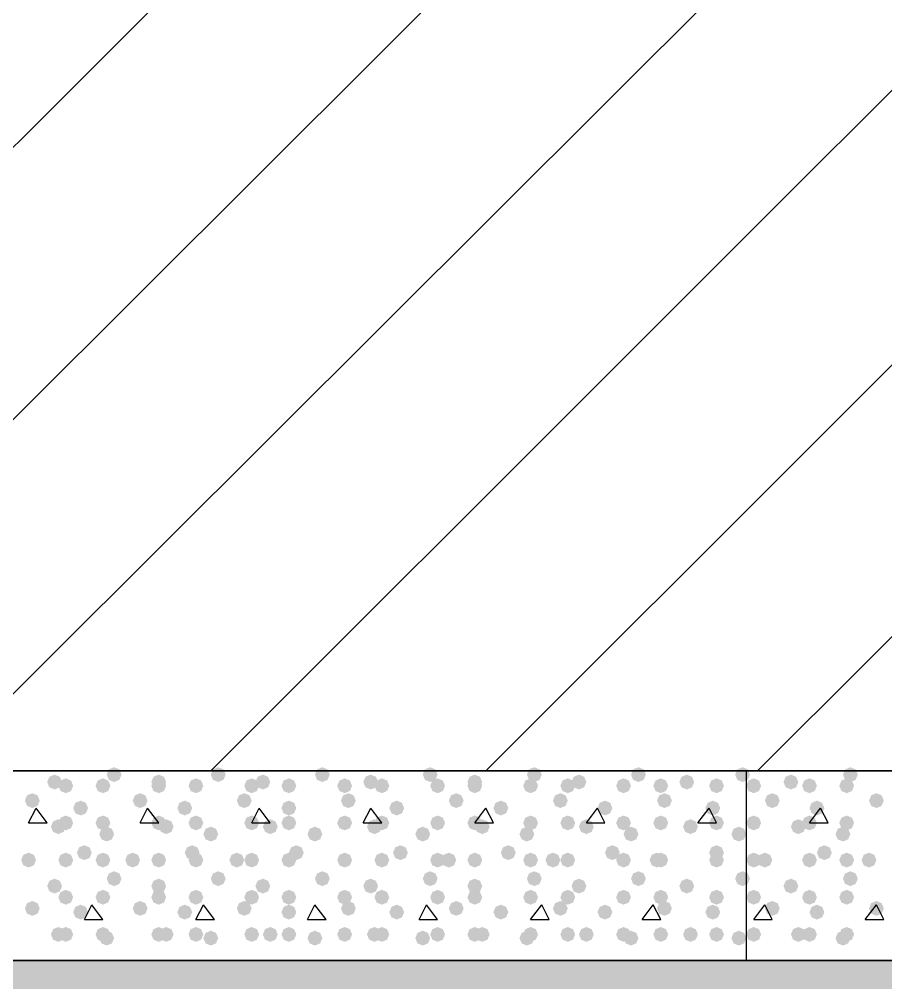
# Model space of a CAD drawing. Header units: millimetres. Extents: x 0 to 420, y 0 to 297.
# Drawn here: x 312.7 to 322.56, y 177.67 to 188.65 of the extents above; entities that cross this region are included whole.
import ezdxf

# ---------------------------------------------------------------- set-up
doc = ezdxf.new("R2010")
doc.units = ezdxf.units.MM
doc.layers.get('0').update_dxf_attribs({"linetype": 'CONTINUOUS'})

msp = doc.modelspace()

# ---------------------------------------------------------------- hatches: boundary and pattern name
at = {"true_color": 0x000008}
for points in [[(313.859333, 180.043667), (313.834462, 179.983871), (313.774667, 179.959), (313.714871, 179.983871), (313.69, 180.043667), (313.714871, 180.103462), (313.774667, 180.128333), (313.834462, 180.103463)], [(315.044667, 180.043667), (315.019796, 179.983871), (314.96, 179.959), (314.900204, 179.983871), (314.875333, 180.043667), (314.900204, 180.103462), (314.96, 180.128333), (315.019796, 180.103463)], [(316.23, 180.043667), (316.205129, 179.983871), (316.145333, 179.959), (316.085537, 179.983871), (316.060667, 180.043667), (316.085537, 180.103462), (316.145333, 180.128333), (316.205129, 180.103463)], [(317.457667, 180.043667), (317.432796, 179.983871), (317.373, 179.959), (317.313204, 179.983871), (317.288333, 180.043667), (317.313204, 180.103462), (317.373, 180.128333), (317.432796, 180.103463)], [(318.643, 180.043667), (318.618129, 179.983871), (318.558333, 179.959), (318.498538, 179.983871), (318.473667, 180.043667), (318.498537, 180.103462), (318.558333, 180.128333), (318.618129, 180.103463)], [(319.828333, 180.043667), (319.803463, 179.983871), (319.743667, 179.959), (319.683871, 179.983871), (319.659, 180.043667), (319.683871, 180.103462), (319.743667, 180.128333), (319.803462, 180.103463)], [(321.013667, 180.043667), (320.988796, 179.983871), (320.929, 179.959), (320.869204, 179.983871), (320.844333, 180.043667), (320.869204, 180.103462), (320.929, 180.128333), (320.988796, 180.103463)], [(313.182, 179.959), (313.157129, 179.899204), (313.097333, 179.874333), (313.037537, 179.899204), (313.012667, 179.959), (313.037537, 180.018796), (313.097333, 180.043667), (313.157129, 180.018796)], [(313.309, 179.916667), (313.284129, 179.856871), (313.224333, 179.832), (313.164537, 179.856871), (313.139667, 179.916667), (313.164537, 179.976462), (313.224333, 180.001333), (313.284129, 179.976463)], [(313.732333, 179.916667), (313.707462, 179.856871), (313.647667, 179.832), (313.587871, 179.856871), (313.563, 179.916667), (313.587871, 179.976462), (313.647667, 180.001333), (313.707462, 179.976463)], [(314.367333, 179.959), (314.342462, 179.899204), (314.282667, 179.874333), (314.222871, 179.899204), (314.198, 179.959), (314.222871, 180.018796), (314.282667, 180.043667), (314.342462, 180.018796)], [(314.367333, 179.916667), (314.342462, 179.856871), (314.282667, 179.832), (314.222871, 179.856871), (314.198, 179.916667), (314.222871, 179.976462), (314.282667, 180.001333), (314.342462, 179.976463)], [(314.790667, 179.916667), (314.765796, 179.856871), (314.706, 179.832), (314.646204, 179.856871), (314.621333, 179.916667), (314.646204, 179.976462), (314.706, 180.001333), (314.765796, 179.976463)], [(315.425667, 179.916667), (315.400796, 179.856871), (315.341, 179.832), (315.281204, 179.856871), (315.256333, 179.916667), (315.281204, 179.976462), (315.341, 180.001333), (315.400796, 179.976463)], [(315.552667, 179.959), (315.527796, 179.899204), (315.468, 179.874333), (315.408204, 179.899204), (315.383333, 179.959), (315.408204, 180.018796), (315.468, 180.043667), (315.527796, 180.018796)], [(315.849, 179.916667), (315.824129, 179.856871), (315.764333, 179.832), (315.704538, 179.856871), (315.679667, 179.916667), (315.704537, 179.976462), (315.764333, 180.001333), (315.824129, 179.976463)], [(316.484, 179.916667), (316.459129, 179.856871), (316.399333, 179.832), (316.339538, 179.856871), (316.314667, 179.916667), (316.339537, 179.976462), (316.399333, 180.001333), (316.459129, 179.976463)], [(316.780333, 179.959), (316.755463, 179.899204), (316.695667, 179.874333), (316.635871, 179.899204), (316.611, 179.959), (316.635871, 180.018796), (316.695667, 180.043667), (316.755462, 180.018796)], [(316.907333, 179.916667), (316.882462, 179.856871), (316.822667, 179.832), (316.762871, 179.856871), (316.738, 179.916667), (316.762871, 179.976462), (316.822667, 180.001333), (316.882462, 179.976463)], [(317.542333, 179.916667), (317.517462, 179.856871), (317.457667, 179.832), (317.397871, 179.856871), (317.373, 179.916667), (317.397871, 179.976462), (317.457667, 180.001333), (317.517462, 179.976463)], [(317.965667, 179.959), (317.940796, 179.899204), (317.881, 179.874333), (317.821204, 179.899204), (317.796333, 179.959), (317.821204, 180.018796), (317.881, 180.043667), (317.940796, 180.018796)], [(317.965667, 179.916667), (317.940796, 179.856871), (317.881, 179.832), (317.821204, 179.856871), (317.796333, 179.916667), (317.821204, 179.976462), (317.881, 180.001333), (317.940796, 179.976463)], [(318.600667, 179.916667), (318.575796, 179.856871), (318.516, 179.832), (318.456204, 179.856871), (318.431333, 179.916667), (318.456204, 179.976462), (318.516, 180.001333), (318.575796, 179.976463)], [(319.024, 179.916667), (318.999129, 179.856871), (318.939333, 179.832), (318.879537, 179.856871), (318.854667, 179.916667), (318.879537, 179.976462), (318.939333, 180.001333), (318.999129, 179.976463)], [(319.151, 179.959), (319.126129, 179.899204), (319.066333, 179.874333), (319.006537, 179.899204), (318.981667, 179.959), (319.006537, 180.018796), (319.066333, 180.043667), (319.126129, 180.018796)], [(319.659, 179.916667), (319.634129, 179.856871), (319.574333, 179.832), (319.514537, 179.856871), (319.489667, 179.916667), (319.514537, 179.976462), (319.574333, 180.001333), (319.634129, 179.976463)], [(320.082333, 179.916667), (320.057462, 179.856871), (319.997667, 179.832), (319.937871, 179.856871), (319.913, 179.916667), (319.937871, 179.976462), (319.997667, 180.001333), (320.057462, 179.976463)], [(320.378667, 179.959), (320.353796, 179.899204), (320.294, 179.874333), (320.234204, 179.899204), (320.209333, 179.959), (320.234204, 180.018796), (320.294, 180.043667), (320.353796, 180.018796)], [(320.717333, 179.916667), (320.692462, 179.856871), (320.632667, 179.832), (320.572871, 179.856871), (320.548, 179.916667), (320.572871, 179.976462), (320.632667, 180.001333), (320.692462, 179.976463)], [(312.928, 179.747333), (312.903129, 179.687537), (312.843333, 179.662667), (312.783537, 179.687537), (312.758667, 179.747333), (312.783537, 179.807129), (312.843333, 179.832), (312.903129, 179.807129)], [(314.155667, 179.747333), (314.130796, 179.687537), (314.071, 179.662667), (314.011204, 179.687537), (313.986333, 179.747333), (314.011204, 179.807129), (314.071, 179.832), (314.130796, 179.807129)], [(315.341, 179.747333), (315.316129, 179.687537), (315.256333, 179.662667), (315.196537, 179.687537), (315.171667, 179.747333), (315.196537, 179.807129), (315.256333, 179.832), (315.316129, 179.807129)], [(316.526333, 179.747333), (316.501463, 179.687537), (316.441667, 179.662667), (316.381871, 179.687537), (316.357, 179.747333), (316.381871, 179.807129), (316.441667, 179.832), (316.501462, 179.807129)], [(317.754, 179.747333), (317.729129, 179.687537), (317.669333, 179.662667), (317.609537, 179.687537), (317.584667, 179.747333), (317.609537, 179.807129), (317.669333, 179.832), (317.729129, 179.807129)], [(318.939333, 179.747333), (318.914462, 179.687537), (318.854667, 179.662667), (318.794871, 179.687537), (318.77, 179.747333), (318.794871, 179.807129), (318.854667, 179.832), (318.914462, 179.807129)], [(320.124667, 179.747333), (320.099796, 179.687537), (320.04, 179.662667), (319.980204, 179.687537), (319.955333, 179.747333), (319.980204, 179.807129), (320.04, 179.832), (320.099796, 179.807129)], [(313.478333, 179.662667), (313.453463, 179.602871), (313.393667, 179.578), (313.333871, 179.602871), (313.309, 179.662667), (313.333871, 179.722462), (313.393667, 179.747333), (313.453462, 179.722463)], [(314.663667, 179.662667), (314.638796, 179.602871), (314.579, 179.578), (314.519204, 179.602871), (314.494333, 179.662667), (314.519204, 179.722462), (314.579, 179.747333), (314.638796, 179.722463)], [(315.849, 179.662667), (315.824129, 179.602871), (315.764333, 179.578), (315.704538, 179.602871), (315.679667, 179.662667), (315.704537, 179.722462), (315.764333, 179.747333), (315.824129, 179.722463)], [(317.076667, 179.662667), (317.051796, 179.602871), (316.992, 179.578), (316.932204, 179.602871), (316.907333, 179.662667), (316.932204, 179.722462), (316.992, 179.747333), (317.051796, 179.722463)], [(318.262, 179.662667), (318.237129, 179.602871), (318.177333, 179.578), (318.117538, 179.602871), (318.092667, 179.662667), (318.117537, 179.722462), (318.177333, 179.747333), (318.237129, 179.722463)], [(319.447333, 179.662667), (319.422462, 179.602871), (319.362667, 179.578), (319.302871, 179.602871), (319.278, 179.662667), (319.302871, 179.722462), (319.362667, 179.747333), (319.422462, 179.722463)], [(320.675, 179.662667), (320.650129, 179.602871), (320.590333, 179.578), (320.530538, 179.602871), (320.505667, 179.662667), (320.530537, 179.722462), (320.590333, 179.747333), (320.650129, 179.722463)], [(313.309, 179.493333), (313.284129, 179.433538), (313.224333, 179.408667), (313.164537, 179.433538), (313.139667, 179.493333), (313.164537, 179.553129), (313.224333, 179.578), (313.284129, 179.553129)], [(313.732333, 179.493333), (313.707462, 179.433538), (313.647667, 179.408667), (313.587871, 179.433538), (313.563, 179.493333), (313.587871, 179.553129), (313.647667, 179.578), (313.707462, 179.553129)], [(314.367333, 179.493333), (314.342462, 179.433538), (314.282667, 179.408667), (314.222871, 179.433538), (314.198, 179.493333), (314.222871, 179.553129), (314.282667, 179.578), (314.342462, 179.553129)], [(314.790667, 179.493333), (314.765796, 179.433538), (314.706, 179.408667), (314.646204, 179.433538), (314.621333, 179.493333), (314.646204, 179.553129), (314.706, 179.578), (314.765796, 179.553129)], [(315.425667, 179.493333), (315.400796, 179.433538), (315.341, 179.408667), (315.281204, 179.433538), (315.256333, 179.493333), (315.281204, 179.553129), (315.341, 179.578), (315.400796, 179.553129)], [(315.849, 179.493333), (315.824129, 179.433538), (315.764333, 179.408667), (315.704538, 179.433538), (315.679667, 179.493333), (315.704537, 179.553129), (315.764333, 179.578), (315.824129, 179.553129)], [(316.484, 179.493333), (316.459129, 179.433538), (316.399333, 179.408667), (316.339538, 179.433538), (316.314667, 179.493333), (316.339537, 179.553129), (316.399333, 179.578), (316.459129, 179.553129)], [(316.907333, 179.493333), (316.882462, 179.433538), (316.822667, 179.408667), (316.762871, 179.433538), (316.738, 179.493333), (316.762871, 179.553129), (316.822667, 179.578), (316.882462, 179.553129)], [(317.542333, 179.493333), (317.517462, 179.433538), (317.457667, 179.408667), (317.397871, 179.433538), (317.373, 179.493333), (317.397871, 179.553129), (317.457667, 179.578), (317.517462, 179.553129)], [(317.965667, 179.493333), (317.940796, 179.433538), (317.881, 179.408667), (317.821204, 179.433538), (317.796333, 179.493333), (317.821204, 179.553129), (317.881, 179.578), (317.940796, 179.553129)], [(318.600667, 179.493333), (318.575796, 179.433538), (318.516, 179.408667), (318.456204, 179.433538), (318.431333, 179.493333), (318.456204, 179.553129), (318.516, 179.578), (318.575796, 179.553129)], [(319.024, 179.493333), (318.999129, 179.433538), (318.939333, 179.408667), (318.879537, 179.433538), (318.854667, 179.493333), (318.879537, 179.553129), (318.939333, 179.578), (318.999129, 179.553129)], [(319.659, 179.493333), (319.634129, 179.433538), (319.574333, 179.408667), (319.514537, 179.433538), (319.489667, 179.493333), (319.514537, 179.553129), (319.574333, 179.578), (319.634129, 179.553129)], [(320.082333, 179.493333), (320.057462, 179.433538), (319.997667, 179.408667), (319.937871, 179.433538), (319.913, 179.493333), (319.937871, 179.553129), (319.997667, 179.578), (320.057462, 179.553129)], [(320.717333, 179.493333), (320.692462, 179.433538), (320.632667, 179.408667), (320.572871, 179.433538), (320.548, 179.493333), (320.572871, 179.553129), (320.632667, 179.578), (320.692462, 179.553129)], [(313.224333, 179.451), (313.199462, 179.391204), (313.139667, 179.366333), (313.079871, 179.391204), (313.055, 179.451), (313.079871, 179.510796), (313.139667, 179.535667), (313.199462, 179.510796)], [(313.774667, 179.366333), (313.749796, 179.306537), (313.69, 179.281667), (313.630204, 179.306537), (313.605333, 179.366333), (313.630204, 179.426129), (313.69, 179.451), (313.749796, 179.426129)], [(314.452, 179.451), (314.427129, 179.391204), (314.367333, 179.366333), (314.307538, 179.391204), (314.282667, 179.451), (314.307537, 179.510796), (314.367333, 179.535667), (314.427129, 179.510796)], [(314.96, 179.366333), (314.935129, 179.306537), (314.875333, 179.281667), (314.815538, 179.306537), (314.790667, 179.366333), (314.815537, 179.426129), (314.875333, 179.451), (314.935129, 179.426129)], [(315.637333, 179.451), (315.612462, 179.391204), (315.552667, 179.366333), (315.492871, 179.391204), (315.468, 179.451), (315.492871, 179.510796), (315.552667, 179.535667), (315.612462, 179.510796)], [(316.145333, 179.366333), (316.120463, 179.306537), (316.060667, 179.281667), (316.000871, 179.306537), (315.976, 179.366333), (316.000871, 179.426129), (316.060667, 179.451), (316.120462, 179.426129)], [(316.822667, 179.451), (316.797796, 179.391204), (316.738, 179.366333), (316.678204, 179.391204), (316.653333, 179.451), (316.678204, 179.510796), (316.738, 179.535667), (316.797796, 179.510796)], [(317.373, 179.366333), (317.348129, 179.306537), (317.288333, 179.281667), (317.228538, 179.306537), (317.203667, 179.366333), (317.228537, 179.426129), (317.288333, 179.451), (317.348129, 179.426129)], [(318.050333, 179.451), (318.025463, 179.391204), (317.965667, 179.366333), (317.905871, 179.391204), (317.881, 179.451), (317.905871, 179.510796), (317.965667, 179.535667), (318.025462, 179.510796)], [(318.558333, 179.366333), (318.533462, 179.306537), (318.473667, 179.281667), (318.413871, 179.306537), (318.389, 179.366333), (318.413871, 179.426129), (318.473667, 179.451), (318.533462, 179.426129)], [(319.235667, 179.451), (319.210796, 179.391204), (319.151, 179.366333), (319.091204, 179.391204), (319.066333, 179.451), (319.091204, 179.510796), (319.151, 179.535667), (319.210796, 179.510796)], [(319.743667, 179.366333), (319.718796, 179.306537), (319.659, 179.281667), (319.599204, 179.306537), (319.574333, 179.366333), (319.599204, 179.426129), (319.659, 179.451), (319.718796, 179.426129)], [(320.421, 179.451), (320.396129, 179.391204), (320.336333, 179.366333), (320.276538, 179.391204), (320.251667, 179.451), (320.276537, 179.510796), (320.336333, 179.535667), (320.396129, 179.510796)], [(320.971333, 179.366333), (320.946462, 179.306537), (320.886667, 179.281667), (320.826871, 179.306537), (320.802, 179.366333), (320.826871, 179.426129), (320.886667, 179.451), (320.946462, 179.426129)], [(313.520667, 179.154667), (313.495796, 179.094871), (313.436, 179.07), (313.376204, 179.094871), (313.351333, 179.154667), (313.376204, 179.214462), (313.436, 179.239333), (313.495796, 179.214463)], [(314.748333, 179.154667), (314.723462, 179.094871), (314.663667, 179.07), (314.603871, 179.094871), (314.579, 179.154667), (314.603871, 179.214462), (314.663667, 179.239333), (314.723462, 179.214463)], [(315.933667, 179.154667), (315.908796, 179.094871), (315.849, 179.07), (315.789204, 179.094871), (315.764333, 179.154667), (315.789204, 179.214462), (315.849, 179.239333), (315.908796, 179.214463)], [(317.119, 179.154667), (317.094129, 179.094871), (317.034333, 179.07), (316.974538, 179.094871), (316.949667, 179.154667), (316.974537, 179.214462), (317.034333, 179.239333), (317.094129, 179.214463)], [(318.346667, 179.154667), (318.321796, 179.094871), (318.262, 179.07), (318.202204, 179.094871), (318.177333, 179.154667), (318.202204, 179.214462), (318.262, 179.239333), (318.321796, 179.214463)], [(319.532, 179.154667), (319.507129, 179.094871), (319.447333, 179.07), (319.387538, 179.094871), (319.362667, 179.154667), (319.387537, 179.214462), (319.447333, 179.239333), (319.507129, 179.214463)], [(320.717333, 179.154667), (320.692462, 179.094871), (320.632667, 179.07), (320.572871, 179.094871), (320.548, 179.154667), (320.572871, 179.214462), (320.632667, 179.239333), (320.692462, 179.214463)], [(312.885667, 179.07), (312.860796, 179.010204), (312.801, 178.985333), (312.741204, 179.010204), (312.716333, 179.07), (312.741204, 179.129796), (312.801, 179.154667), (312.860796, 179.129796)], [(313.309, 179.07), (313.284129, 179.010204), (313.224333, 178.985333), (313.164537, 179.010204), (313.139667, 179.07), (313.164537, 179.129796), (313.224333, 179.154667), (313.284129, 179.129796)], [(313.732333, 179.07), (313.707462, 179.010204), (313.647667, 178.985333), (313.587871, 179.010204), (313.563, 179.07), (313.587871, 179.129796), (313.647667, 179.154667), (313.707462, 179.129796)], [(314.071, 179.07), (314.046129, 179.010204), (313.986333, 178.985333), (313.926537, 179.010204), (313.901667, 179.07), (313.926537, 179.129796), (313.986333, 179.154667), (314.046129, 179.129796)], [(314.367333, 179.07), (314.342462, 179.010204), (314.282667, 178.985333), (314.222871, 179.010204), (314.198, 179.07), (314.222871, 179.129796), (314.282667, 179.154667), (314.342462, 179.129796)], [(314.790667, 179.07), (314.765796, 179.010204), (314.706, 178.985333), (314.646204, 179.010204), (314.621333, 179.07), (314.646204, 179.129796), (314.706, 179.154667), (314.765796, 179.129796)], [(315.256333, 179.07), (315.231462, 179.010204), (315.171667, 178.985333), (315.111871, 179.010204), (315.087, 179.07), (315.111871, 179.129796), (315.171667, 179.154667), (315.231462, 179.129796)], [(315.425667, 179.07), (315.400796, 179.010204), (315.341, 178.985333), (315.281204, 179.010204), (315.256333, 179.07), (315.281204, 179.129796), (315.341, 179.154667), (315.400796, 179.129796)], [(315.849, 179.07), (315.824129, 179.010204), (315.764333, 178.985333), (315.704538, 179.010204), (315.679667, 179.07), (315.704537, 179.129796), (315.764333, 179.154667), (315.824129, 179.129796)], [(316.484, 179.07), (316.459129, 179.010204), (316.399333, 178.985333), (316.339538, 179.010204), (316.314667, 179.07), (316.339537, 179.129796), (316.399333, 179.154667), (316.459129, 179.129796)], [(316.484, 179.07), (316.459129, 179.010204), (316.399333, 178.985333), (316.339538, 179.010204), (316.314667, 179.07), (316.339537, 179.129796), (316.399333, 179.154667), (316.459129, 179.129796)], [(316.907333, 179.07), (316.882462, 179.010204), (316.822667, 178.985333), (316.762871, 179.010204), (316.738, 179.07), (316.762871, 179.129796), (316.822667, 179.154667), (316.882462, 179.129796)], [(317.542333, 179.07), (317.517462, 179.010204), (317.457667, 178.985333), (317.397871, 179.010204), (317.373, 179.07), (317.397871, 179.129796), (317.457667, 179.154667), (317.517462, 179.129796)], [(317.669333, 179.07), (317.644462, 179.010204), (317.584667, 178.985333), (317.524871, 179.010204), (317.5, 179.07), (317.524871, 179.129796), (317.584667, 179.154667), (317.644462, 179.129796)], [(317.965667, 179.07), (317.940796, 179.010204), (317.881, 178.985333), (317.821204, 179.010204), (317.796333, 179.07), (317.821204, 179.129796), (317.881, 179.154667), (317.940796, 179.129796)], [(318.600667, 179.07), (318.575796, 179.010204), (318.516, 178.985333), (318.456204, 179.010204), (318.431333, 179.07), (318.456204, 179.129796), (318.516, 179.154667), (318.575796, 179.129796)], [(318.854667, 179.07), (318.829796, 179.010204), (318.77, 178.985333), (318.710204, 179.010204), (318.685333, 179.07), (318.710204, 179.129796), (318.77, 179.154667), (318.829796, 179.129796)], [(319.024, 179.07), (318.999129, 179.010204), (318.939333, 178.985333), (318.879537, 179.010204), (318.854667, 179.07), (318.879537, 179.129796), (318.939333, 179.154667), (318.999129, 179.129796)], [(319.659, 179.07), (319.634129, 179.010204), (319.574333, 178.985333), (319.514537, 179.010204), (319.489667, 179.07), (319.514537, 179.129796), (319.574333, 179.154667), (319.634129, 179.129796)], [(320.04, 179.07), (320.015129, 179.010204), (319.955333, 178.985333), (319.895538, 179.010204), (319.870667, 179.07), (319.895537, 179.129796), (319.955333, 179.154667), (320.015129, 179.129796)], [(320.082333, 179.07), (320.057462, 179.010204), (319.997667, 178.985333), (319.937871, 179.010204), (319.913, 179.07), (319.937871, 179.129796), (319.997667, 179.154667), (320.057462, 179.129796)], [(320.717333, 179.07), (320.692462, 179.010204), (320.632667, 178.985333), (320.572871, 179.010204), (320.548, 179.07), (320.572871, 179.129796), (320.632667, 179.154667), (320.692462, 179.129796)], [(313.859333, 178.858333), (313.834462, 178.798537), (313.774667, 178.773667), (313.714871, 178.798537), (313.69, 178.858333), (313.714871, 178.918129), (313.774667, 178.943), (313.834462, 178.918129)], [(315.044667, 178.858333), (315.019796, 178.798537), (314.96, 178.773667), (314.900204, 178.798537), (314.875333, 178.858333), (314.900204, 178.918129), (314.96, 178.943), (315.019796, 178.918129)], [(316.23, 178.858333), (316.205129, 178.798537), (316.145333, 178.773667), (316.085537, 178.798537), (316.060667, 178.858333), (316.085537, 178.918129), (316.145333, 178.943), (316.205129, 178.918129)], [(317.457667, 178.858333), (317.432796, 178.798537), (317.373, 178.773667), (317.313204, 178.798537), (317.288333, 178.858333), (317.313204, 178.918129), (317.373, 178.943), (317.432796, 178.918129)], [(318.643, 178.858333), (318.618129, 178.798537), (318.558333, 178.773667), (318.498538, 178.798537), (318.473667, 178.858333), (318.498537, 178.918129), (318.558333, 178.943), (318.618129, 178.918129)], [(319.828333, 178.858333), (319.803463, 178.798537), (319.743667, 178.773667), (319.683871, 178.798537), (319.659, 178.858333), (319.683871, 178.918129), (319.743667, 178.943), (319.803462, 178.918129)], [(321.013667, 178.858333), (320.988796, 178.798537), (320.929, 178.773667), (320.869204, 178.798537), (320.844333, 178.858333), (320.869204, 178.918129), (320.929, 178.943), (320.988796, 178.918129)], [(313.182, 178.773667), (313.157129, 178.713871), (313.097333, 178.689), (313.037537, 178.713871), (313.012667, 178.773667), (313.037537, 178.833462), (313.097333, 178.858333), (313.157129, 178.833463)], [(314.367333, 178.773667), (314.342462, 178.713871), (314.282667, 178.689), (314.222871, 178.713871), (314.198, 178.773667), (314.222871, 178.833462), (314.282667, 178.858333), (314.342462, 178.833463)], [(315.552667, 178.773667), (315.527796, 178.713871), (315.468, 178.689), (315.408204, 178.713871), (315.383333, 178.773667), (315.408204, 178.833462), (315.468, 178.858333), (315.527796, 178.833463)], [(316.780333, 178.773667), (316.755463, 178.713871), (316.695667, 178.689), (316.635871, 178.713871), (316.611, 178.773667), (316.635871, 178.833462), (316.695667, 178.858333), (316.755462, 178.833463)], [(317.965667, 178.773667), (317.940796, 178.713871), (317.881, 178.689), (317.821204, 178.713871), (317.796333, 178.773667), (317.821204, 178.833462), (317.881, 178.858333), (317.940796, 178.833463)], [(319.151, 178.773667), (319.126129, 178.713871), (319.066333, 178.689), (319.006537, 178.713871), (318.981667, 178.773667), (319.006537, 178.833462), (319.066333, 178.858333), (319.126129, 178.833463)], [(320.378667, 178.773667), (320.353796, 178.713871), (320.294, 178.689), (320.234204, 178.713871), (320.209333, 178.773667), (320.234204, 178.833462), (320.294, 178.858333), (320.353796, 178.833463)], [(313.309, 178.646667), (313.284129, 178.586871), (313.224333, 178.562), (313.164537, 178.586871), (313.139667, 178.646667), (313.164537, 178.706462), (313.224333, 178.731333), (313.284129, 178.706463)], [(313.732333, 178.646667), (313.707462, 178.586871), (313.647667, 178.562), (313.587871, 178.586871), (313.563, 178.646667), (313.587871, 178.706462), (313.647667, 178.731333), (313.707462, 178.706463)], [(314.367333, 178.646667), (314.342462, 178.586871), (314.282667, 178.562), (314.222871, 178.586871), (314.198, 178.646667), (314.222871, 178.706462), (314.282667, 178.731333), (314.342462, 178.706463)], [(314.790667, 178.646667), (314.765796, 178.586871), (314.706, 178.562), (314.646204, 178.586871), (314.621333, 178.646667), (314.646204, 178.706462), (314.706, 178.731333), (314.765796, 178.706463)], [(315.425667, 178.646667), (315.400796, 178.586871), (315.341, 178.562), (315.281204, 178.586871), (315.256333, 178.646667), (315.281204, 178.706462), (315.341, 178.731333), (315.400796, 178.706463)], [(315.849, 178.646667), (315.824129, 178.586871), (315.764333, 178.562), (315.704538, 178.586871), (315.679667, 178.646667), (315.704537, 178.706462), (315.764333, 178.731333), (315.824129, 178.706463)], [(316.484, 178.646667), (316.459129, 178.586871), (316.399333, 178.562), (316.339538, 178.586871), (316.314667, 178.646667), (316.339537, 178.706462), (316.399333, 178.731333), (316.459129, 178.706463)], [(316.907333, 178.646667), (316.882462, 178.586871), (316.822667, 178.562), (316.762871, 178.586871), (316.738, 178.646667), (316.762871, 178.706462), (316.822667, 178.731333), (316.882462, 178.706463)], [(317.542333, 178.646667), (317.517462, 178.586871), (317.457667, 178.562), (317.397871, 178.586871), (317.373, 178.646667), (317.397871, 178.706462), (317.457667, 178.731333), (317.517462, 178.706463)], [(317.965667, 178.646667), (317.940796, 178.586871), (317.881, 178.562), (317.821204, 178.586871), (317.796333, 178.646667), (317.821204, 178.706462), (317.881, 178.731333), (317.940796, 178.706463)], [(318.600667, 178.646667), (318.575796, 178.586871), (318.516, 178.562), (318.456204, 178.586871), (318.431333, 178.646667), (318.456204, 178.706462), (318.516, 178.731333), (318.575796, 178.706463)], [(319.024, 178.646667), (318.999129, 178.586871), (318.939333, 178.562), (318.879537, 178.586871), (318.854667, 178.646667), (318.879537, 178.706462), (318.939333, 178.731333), (318.999129, 178.706463)], [(319.659, 178.646667), (319.634129, 178.586871), (319.574333, 178.562), (319.514537, 178.586871), (319.489667, 178.646667), (319.514537, 178.706462), (319.574333, 178.731333), (319.634129, 178.706463)], [(320.082333, 178.646667), (320.057462, 178.586871), (319.997667, 178.562), (319.937871, 178.586871), (319.913, 178.646667), (319.937871, 178.706462), (319.997667, 178.731333), (320.057462, 178.706463)], [(320.717333, 178.646667), (320.692462, 178.586871), (320.632667, 178.562), (320.572871, 178.586871), (320.548, 178.646667), (320.572871, 178.706462), (320.632667, 178.731333), (320.692462, 178.706463)], [(312.928, 178.519667), (312.903129, 178.459871), (312.843333, 178.435), (312.783537, 178.459871), (312.758667, 178.519667), (312.783537, 178.579462), (312.843333, 178.604333), (312.903129, 178.579463)], [(313.478333, 178.477333), (313.453463, 178.417537), (313.393667, 178.392667), (313.333871, 178.417537), (313.309, 178.477333), (313.333871, 178.537129), (313.393667, 178.562), (313.453462, 178.537129)], [(314.155667, 178.519667), (314.130796, 178.459871), (314.071, 178.435), (314.011204, 178.459871), (313.986333, 178.519667), (314.011204, 178.579462), (314.071, 178.604333), (314.130796, 178.579463)], [(314.663667, 178.477333), (314.638796, 178.417537), (314.579, 178.392667), (314.519204, 178.417537), (314.494333, 178.477333), (314.519204, 178.537129), (314.579, 178.562), (314.638796, 178.537129)], [(315.341, 178.519667), (315.316129, 178.459871), (315.256333, 178.435), (315.196537, 178.459871), (315.171667, 178.519667), (315.196537, 178.579462), (315.256333, 178.604333), (315.316129, 178.579463)], [(315.849, 178.477333), (315.824129, 178.417537), (315.764333, 178.392667), (315.704538, 178.417537), (315.679667, 178.477333), (315.704537, 178.537129), (315.764333, 178.562), (315.824129, 178.537129)], [(316.526333, 178.519667), (316.501463, 178.459871), (316.441667, 178.435), (316.381871, 178.459871), (316.357, 178.519667), (316.381871, 178.579462), (316.441667, 178.604333), (316.501462, 178.579463)], [(317.076667, 178.477333), (317.051796, 178.417537), (316.992, 178.392667), (316.932204, 178.417537), (316.907333, 178.477333), (316.932204, 178.537129), (316.992, 178.562), (317.051796, 178.537129)], [(317.754, 178.519667), (317.729129, 178.459871), (317.669333, 178.435), (317.609537, 178.459871), (317.584667, 178.519667), (317.609537, 178.579462), (317.669333, 178.604333), (317.729129, 178.579463)], [(318.262, 178.477333), (318.237129, 178.417537), (318.177333, 178.392667), (318.117538, 178.417537), (318.092667, 178.477333), (318.117537, 178.537129), (318.177333, 178.562), (318.237129, 178.537129)], [(318.939333, 178.519667), (318.914462, 178.459871), (318.854667, 178.435), (318.794871, 178.459871), (318.77, 178.519667), (318.794871, 178.579462), (318.854667, 178.604333), (318.914462, 178.579463)], [(319.447333, 178.477333), (319.422462, 178.417537), (319.362667, 178.392667), (319.302871, 178.417537), (319.278, 178.477333), (319.302871, 178.537129), (319.362667, 178.562), (319.422462, 178.537129)], [(320.124667, 178.519667), (320.099796, 178.459871), (320.04, 178.435), (319.980204, 178.459871), (319.955333, 178.519667), (319.980204, 178.579462), (320.04, 178.604333), (320.099796, 178.579463)], [(320.675, 178.477333), (320.650129, 178.417537), (320.590333, 178.392667), (320.530538, 178.417537), (320.505667, 178.477333), (320.530537, 178.537129), (320.590333, 178.562), (320.650129, 178.537129)], [(313.224333, 178.223333), (313.199462, 178.163537), (313.139667, 178.138667), (313.079871, 178.163537), (313.055, 178.223333), (313.079871, 178.283129), (313.139667, 178.308), (313.199462, 178.283129)], [(313.309, 178.223333), (313.284129, 178.163537), (313.224333, 178.138667), (313.164537, 178.163537), (313.139667, 178.223333), (313.164537, 178.283129), (313.224333, 178.308), (313.284129, 178.283129)], [(313.732333, 178.223333), (313.707462, 178.163537), (313.647667, 178.138667), (313.587871, 178.163537), (313.563, 178.223333), (313.587871, 178.283129), (313.647667, 178.308), (313.707462, 178.283129)], [(313.774667, 178.181), (313.749796, 178.121204), (313.69, 178.096333), (313.630204, 178.121204), (313.605333, 178.181), (313.630204, 178.240796), (313.69, 178.265667), (313.749796, 178.240796)], [(314.367333, 178.223333), (314.342462, 178.163537), (314.282667, 178.138667), (314.222871, 178.163537), (314.198, 178.223333), (314.222871, 178.283129), (314.282667, 178.308), (314.342462, 178.283129)], [(314.452, 178.223333), (314.427129, 178.163537), (314.367333, 178.138667), (314.307538, 178.163537), (314.282667, 178.223333), (314.307537, 178.283129), (314.367333, 178.308), (314.427129, 178.283129)], [(314.790667, 178.223333), (314.765796, 178.163537), (314.706, 178.138667), (314.646204, 178.163537), (314.621333, 178.223333), (314.646204, 178.283129), (314.706, 178.308), (314.765796, 178.283129)], [(314.96, 178.181), (314.935129, 178.121204), (314.875333, 178.096333), (314.815538, 178.121204), (314.790667, 178.181), (314.815537, 178.240796), (314.875333, 178.265667), (314.935129, 178.240796)], [(315.425667, 178.223333), (315.400796, 178.163537), (315.341, 178.138667), (315.281204, 178.163537), (315.256333, 178.223333), (315.281204, 178.283129), (315.341, 178.308), (315.400796, 178.283129)], [(315.637333, 178.223333), (315.612462, 178.163537), (315.552667, 178.138667), (315.492871, 178.163537), (315.468, 178.223333), (315.492871, 178.283129), (315.552667, 178.308), (315.612462, 178.283129)], [(315.849, 178.223333), (315.824129, 178.163537), (315.764333, 178.138667), (315.704538, 178.163537), (315.679667, 178.223333), (315.704537, 178.283129), (315.764333, 178.308), (315.824129, 178.283129)], [(316.145333, 178.181), (316.120463, 178.121204), (316.060667, 178.096333), (316.000871, 178.121204), (315.976, 178.181), (316.000871, 178.240796), (316.060667, 178.265667), (316.120462, 178.240796)], [(316.484, 178.223333), (316.459129, 178.163537), (316.399333, 178.138667), (316.339538, 178.163537), (316.314667, 178.223333), (316.339537, 178.283129), (316.399333, 178.308), (316.459129, 178.283129)], [(316.822667, 178.223333), (316.797796, 178.163537), (316.738, 178.138667), (316.678204, 178.163537), (316.653333, 178.223333), (316.678204, 178.283129), (316.738, 178.308), (316.797796, 178.283129)], [(316.907333, 178.223333), (316.882462, 178.163537), (316.822667, 178.138667), (316.762871, 178.163537), (316.738, 178.223333), (316.762871, 178.283129), (316.822667, 178.308), (316.882462, 178.283129)], [(317.373, 178.181), (317.348129, 178.121204), (317.288333, 178.096333), (317.228538, 178.121204), (317.203667, 178.181), (317.228537, 178.240796), (317.288333, 178.265667), (317.348129, 178.240796)], [(317.542333, 178.223333), (317.517462, 178.163537), (317.457667, 178.138667), (317.397871, 178.163537), (317.373, 178.223333), (317.397871, 178.283129), (317.457667, 178.308), (317.517462, 178.283129)], [(317.965667, 178.223333), (317.940796, 178.163537), (317.881, 178.138667), (317.821204, 178.163537), (317.796333, 178.223333), (317.821204, 178.283129), (317.881, 178.308), (317.940796, 178.283129)], [(318.050333, 178.223333), (318.025463, 178.163537), (317.965667, 178.138667), (317.905871, 178.163537), (317.881, 178.223333), (317.905871, 178.283129), (317.965667, 178.308), (318.025462, 178.283129)], [(318.558333, 178.181), (318.533462, 178.121204), (318.473667, 178.096333), (318.413871, 178.121204), (318.389, 178.181), (318.413871, 178.240796), (318.473667, 178.265667), (318.533462, 178.240796)], [(318.600667, 178.223333), (318.575796, 178.163537), (318.516, 178.138667), (318.456204, 178.163537), (318.431333, 178.223333), (318.456204, 178.283129), (318.516, 178.308), (318.575796, 178.283129)], [(319.024, 178.223333), (318.999129, 178.163537), (318.939333, 178.138667), (318.879537, 178.163537), (318.854667, 178.223333), (318.879537, 178.283129), (318.939333, 178.308), (318.999129, 178.283129)], [(319.235667, 178.223333), (319.210796, 178.163537), (319.151, 178.138667), (319.091204, 178.163537), (319.066333, 178.223333), (319.091204, 178.283129), (319.151, 178.308), (319.210796, 178.283129)], [(319.659, 178.223333), (319.634129, 178.163537), (319.574333, 178.138667), (319.514537, 178.163537), (319.489667, 178.223333), (319.514537, 178.283129), (319.574333, 178.308), (319.634129, 178.283129)], [(319.743667, 178.181), (319.718796, 178.121204), (319.659, 178.096333), (319.599204, 178.121204), (319.574333, 178.181), (319.599204, 178.240796), (319.659, 178.265667), (319.718796, 178.240796)], [(320.082333, 178.223333), (320.057462, 178.163537), (319.997667, 178.138667), (319.937871, 178.163537), (319.913, 178.223333), (319.937871, 178.283129), (319.997667, 178.308), (320.057462, 178.283129)], [(320.421, 178.223333), (320.396129, 178.163537), (320.336333, 178.138667), (320.276538, 178.163537), (320.251667, 178.223333), (320.276537, 178.283129), (320.336333, 178.308), (320.396129, 178.283129)], [(320.717333, 178.223333), (320.692462, 178.163537), (320.632667, 178.138667), (320.572871, 178.163537), (320.548, 178.223333), (320.572871, 178.283129), (320.632667, 178.308), (320.692462, 178.283129)], [(320.971333, 178.181), (320.946462, 178.121204), (320.886667, 178.096333), (320.826871, 178.121204), (320.802, 178.181), (320.826871, 178.240796), (320.886667, 178.265667), (320.946462, 178.240796)]]:
    msp.add_hatch(color=0, dxfattribs=at).paths.add_polyline_path(points, flags=0)
at = {"true_color": 0x000007}
for points in [[(322.241333, 180.043667), (322.216462, 179.983871), (322.156667, 179.959), (322.096871, 179.983871), (322.072, 180.043667), (322.096871, 180.103462), (322.156667, 180.128333), (322.216462, 180.103463)], [(321.140667, 179.916667), (321.115796, 179.856871), (321.056, 179.832), (320.996204, 179.856871), (320.971333, 179.916667), (320.996204, 179.976462), (321.056, 180.001333), (321.115796, 179.976463)], [(321.564, 179.959), (321.539129, 179.899204), (321.479333, 179.874333), (321.419537, 179.899204), (321.394667, 179.959), (321.419537, 180.018796), (321.479333, 180.043667), (321.539129, 180.018796)], [(321.775667, 179.916667), (321.750796, 179.856871), (321.691, 179.832), (321.631204, 179.856871), (321.606333, 179.916667), (321.631204, 179.976462), (321.691, 180.001333), (321.750796, 179.976463)], [(322.199, 179.916667), (322.174129, 179.856871), (322.114333, 179.832), (322.054537, 179.856871), (322.029667, 179.916667), (322.054537, 179.976462), (322.114333, 180.001333), (322.174129, 179.976463)], [(321.352333, 179.747333), (321.327462, 179.687537), (321.267667, 179.662667), (321.207871, 179.687537), (321.183, 179.747333), (321.207871, 179.807129), (321.267667, 179.832), (321.327462, 179.807129)], [(322.537667, 179.747333), (322.512796, 179.687537), (322.453, 179.662667), (322.393204, 179.687537), (322.368333, 179.747333), (322.393204, 179.807129), (322.453, 179.832), (322.512796, 179.807129)], [(321.860333, 179.662667), (321.835462, 179.602871), (321.775667, 179.578), (321.715871, 179.602871), (321.691, 179.662667), (321.715871, 179.722462), (321.775667, 179.747333), (321.835462, 179.722463)], [(321.140667, 179.493333), (321.115796, 179.433538), (321.056, 179.408667), (320.996204, 179.433538), (320.971333, 179.493333), (320.996204, 179.553129), (321.056, 179.578), (321.115796, 179.553129)], [(321.775667, 179.493333), (321.750796, 179.433538), (321.691, 179.408667), (321.631204, 179.433538), (321.606333, 179.493333), (321.631204, 179.553129), (321.691, 179.578), (321.750796, 179.553129)], [(322.199, 179.493333), (322.174129, 179.433538), (322.114333, 179.408667), (322.054537, 179.433538), (322.029667, 179.493333), (322.054537, 179.553129), (322.114333, 179.578), (322.174129, 179.553129)], [(321.648667, 179.451), (321.623796, 179.391204), (321.564, 179.366333), (321.504204, 179.391204), (321.479333, 179.451), (321.504204, 179.510796), (321.564, 179.535667), (321.623796, 179.510796)], [(322.156667, 179.366333), (322.131796, 179.306537), (322.072, 179.281667), (322.012204, 179.306537), (321.987333, 179.366333), (322.012204, 179.426129), (322.072, 179.451), (322.131796, 179.426129)], [(321.945, 179.154667), (321.920129, 179.094871), (321.860333, 179.07), (321.800538, 179.094871), (321.775667, 179.154667), (321.800537, 179.214462), (321.860333, 179.239333), (321.920129, 179.214463)], [(321.140667, 179.07), (321.115796, 179.010204), (321.056, 178.985333), (320.996204, 179.010204), (320.971333, 179.07), (320.996204, 179.129796), (321.056, 179.154667), (321.115796, 179.129796)], [(321.267667, 179.07), (321.242796, 179.010204), (321.183, 178.985333), (321.123204, 179.010204), (321.098333, 179.07), (321.123204, 179.129796), (321.183, 179.154667), (321.242796, 179.129796)], [(321.775667, 179.07), (321.750796, 179.010204), (321.691, 178.985333), (321.631204, 179.010204), (321.606333, 179.07), (321.631204, 179.129796), (321.691, 179.154667), (321.750796, 179.129796)], [(322.199, 179.07), (322.174129, 179.010204), (322.114333, 178.985333), (322.054537, 179.010204), (322.029667, 179.07), (322.054537, 179.129796), (322.114333, 179.154667), (322.174129, 179.129796)], [(322.453, 179.07), (322.428129, 179.010204), (322.368333, 178.985333), (322.308538, 179.010204), (322.283667, 179.07), (322.308537, 179.129796), (322.368333, 179.154667), (322.428129, 179.129796)], [(322.241333, 178.858333), (322.216462, 178.798537), (322.156667, 178.773667), (322.096871, 178.798537), (322.072, 178.858333), (322.096871, 178.918129), (322.156667, 178.943), (322.216462, 178.918129)], [(321.564, 178.773667), (321.539129, 178.713871), (321.479333, 178.689), (321.419537, 178.713871), (321.394667, 178.773667), (321.419537, 178.833462), (321.479333, 178.858333), (321.539129, 178.833463)], [(321.140667, 178.646667), (321.115796, 178.586871), (321.056, 178.562), (320.996204, 178.586871), (320.971333, 178.646667), (320.996204, 178.706462), (321.056, 178.731333), (321.115796, 178.706463)], [(321.775667, 178.646667), (321.750796, 178.586871), (321.691, 178.562), (321.631204, 178.586871), (321.606333, 178.646667), (321.631204, 178.706462), (321.691, 178.731333), (321.750796, 178.706463)], [(322.199, 178.646667), (322.174129, 178.586871), (322.114333, 178.562), (322.054537, 178.586871), (322.029667, 178.646667), (322.054537, 178.706462), (322.114333, 178.731333), (322.174129, 178.706463)], [(321.352333, 178.519667), (321.327462, 178.459871), (321.267667, 178.435), (321.207871, 178.459871), (321.183, 178.519667), (321.207871, 178.579462), (321.267667, 178.604333), (321.327462, 178.579463)], [(321.860333, 178.477333), (321.835462, 178.417537), (321.775667, 178.392667), (321.715871, 178.417537), (321.691, 178.477333), (321.715871, 178.537129), (321.775667, 178.562), (321.835462, 178.537129)], [(322.537667, 178.519667), (322.512796, 178.459871), (322.453, 178.435), (322.393204, 178.459871), (322.368333, 178.519667), (322.393204, 178.579462), (322.453, 178.604333), (322.512796, 178.579463)], [(321.140667, 178.223333), (321.115796, 178.163537), (321.056, 178.138667), (320.996204, 178.163537), (320.971333, 178.223333), (320.996204, 178.283129), (321.056, 178.308), (321.115796, 178.283129)], [(321.648667, 178.223333), (321.623796, 178.163537), (321.564, 178.138667), (321.504204, 178.163537), (321.479333, 178.223333), (321.504204, 178.283129), (321.564, 178.308), (321.623796, 178.283129)], [(321.775667, 178.223333), (321.750796, 178.163537), (321.691, 178.138667), (321.631204, 178.163537), (321.606333, 178.223333), (321.631204, 178.283129), (321.691, 178.308), (321.750796, 178.283129)], [(322.156667, 178.181), (322.131796, 178.121204), (322.072, 178.096333), (322.012204, 178.121204), (321.987333, 178.181), (322.012204, 178.240796), (322.072, 178.265667), (322.131796, 178.240796)], [(322.199, 178.223333), (322.174129, 178.163537), (322.114333, 178.138667), (322.054537, 178.163537), (322.029667, 178.223333), (322.054537, 178.283129), (322.114333, 178.308), (322.174129, 178.283129)]]:
    msp.add_hatch(color=0, dxfattribs=at).paths.add_polyline_path(points, flags=0)
at = {"true_color": 0x000008}
h = msp.add_hatch(color=0, dxfattribs=at)
h.paths.add_polyline_path([(378.544667, 177.927), (32.469667, 177.927), (378.544667, 165.946667)], flags=0)
h.paths.add_polyline_path([(32.469667, 177.927), (378.544667, 165.946667), (32.469667, 165.946667)], flags=0)

# ---------------------------------------------------------------- linework, layer by layer
at = {"color": 0, "true_color": 0x000007}
for points in [[(31.369, 201.252667), (31.369, 177.927), (379.603, 177.927), (379.603, 201.252667), (217.17, 201.252667), (217.17, 222.461667), (193.844333, 222.461667), (193.844333, 201.252667)], [(31.369, 201.252667), (31.369, 177.927), (379.603, 177.927), (379.603, 201.252667), (217.17, 201.252667), (217.17, 222.461667), (193.844333, 222.461667), (193.844333, 201.252667)], [(33.528002, 199.135999), (195.961001, 199.135999), (195.961001, 220.344999), (215.053334, 220.344999), (215.053334, 199.135999), (377.486334, 199.135999), (377.486334, 180.085999), (33.528002, 180.085999)], [(320.971333, 180.086), (320.971333, 177.927), (323.088, 177.927), (323.088, 180.086)]]:
    msp.add_lwpolyline(points, close=True, dxfattribs=at)
at = {"color": 0, "true_color": 0x0000fd}
msp.add_lwpolyline([(33.528, 180.086), (377.486333, 180.086), (377.486333, 199.136), (215.053333, 199.136), (215.053333, 220.345), (195.961, 220.345), (195.961, 199.136), (33.528, 199.136)], close=True, dxfattribs=at)
at = {"color": 0, "true_color": 0x000002}
for points in [[(305.519667, 180.086), (324.569667, 199.136)], [(308.61, 180.086), (327.702333, 199.136)], [(311.742667, 180.086), (330.835, 199.136)], [(314.875333, 180.086), (333.925333, 199.136)], [(318.008, 180.086), (337.058, 199.136)], [(321.098333, 180.086), (340.190667, 199.136)]]:
    msp.add_lwpolyline(points, dxfattribs=at)
at = {"color": 0, "true_color": 0x000007}
for points in [[(320.971333, 180.086), (301.921333, 180.086)], [(321.691, 179.493333), (321.818, 179.662667)], [(321.902667, 179.493333), (321.818, 179.662667)], [(321.691, 179.493333), (321.902667, 179.493333)], [(321.056, 178.392667), (321.183, 178.562)], [(321.267667, 178.392667), (321.183, 178.562)], [(322.326, 178.392667), (322.453, 178.562)], [(322.537667, 178.392667), (322.453, 178.562)], [(321.056, 178.392667), (321.267667, 178.392667)], [(322.326, 178.392667), (322.537667, 178.392667)], [(301.921333, 177.927), (320.971333, 177.927)]]:
    msp.add_lwpolyline(points, dxfattribs=at)
at = {"color": 0, "true_color": 0x000008}
for points in [[(312.801, 179.493333), (312.885667, 179.662667)], [(313.012667, 179.493333), (312.885667, 179.662667)], [(314.071, 179.493333), (314.155667, 179.662667)], [(314.282667, 179.493333), (314.155667, 179.662667)], [(315.341, 179.493333), (315.425667, 179.662667)], [(315.552667, 179.493333), (315.425667, 179.662667)], [(316.611, 179.493333), (316.695667, 179.662667)], [(316.822667, 179.493333), (316.695667, 179.662667)], [(317.881, 179.493333), (318.008, 179.662667)], [(318.092667, 179.493333), (318.008, 179.662667)], [(319.151, 179.493333), (319.278, 179.662667)], [(319.362667, 179.493333), (319.278, 179.662667)], [(320.421, 179.493333), (320.548, 179.662667)], [(320.632667, 179.493333), (320.548, 179.662667)], [(312.801, 179.493333), (313.012667, 179.493333)], [(314.071, 179.493333), (314.282667, 179.493333)], [(315.341, 179.493333), (315.552667, 179.493333)], [(316.611, 179.493333), (316.822667, 179.493333)], [(317.881, 179.493333), (318.092667, 179.493333)], [(319.151, 179.493333), (319.362667, 179.493333)], [(320.421, 179.493333), (320.632667, 179.493333)], [(313.436, 178.392667), (313.520667, 178.562)], [(313.647667, 178.392667), (313.520667, 178.562)], [(314.706, 178.392667), (314.790667, 178.562)], [(314.917667, 178.392667), (314.790667, 178.562)], [(315.976, 178.392667), (316.060667, 178.562)], [(316.187667, 178.392667), (316.060667, 178.562)], [(317.246, 178.392667), (317.330667, 178.562)], [(317.457667, 178.392667), (317.330667, 178.562)], [(318.516, 178.392667), (318.643, 178.562)], [(318.727667, 178.392667), (318.643, 178.562)], [(319.786, 178.392667), (319.913, 178.562)], [(319.997667, 178.392667), (319.913, 178.562)], [(313.436, 178.392667), (313.647667, 178.392667)], [(314.706, 178.392667), (314.917667, 178.392667)], [(315.976, 178.392667), (316.187667, 178.392667)], [(317.246, 178.392667), (317.457667, 178.392667)], [(318.516, 178.392667), (318.727667, 178.392667)], [(319.786, 178.392667), (319.997667, 178.392667)]]:
    msp.add_lwpolyline(points, dxfattribs=at)
msp.add_lwpolyline([(378.544667, 177.927), (32.469667, 177.927), (378.544667, 165.946667)], close=True, dxfattribs=at)

doc.saveas('drawing.dxf')
